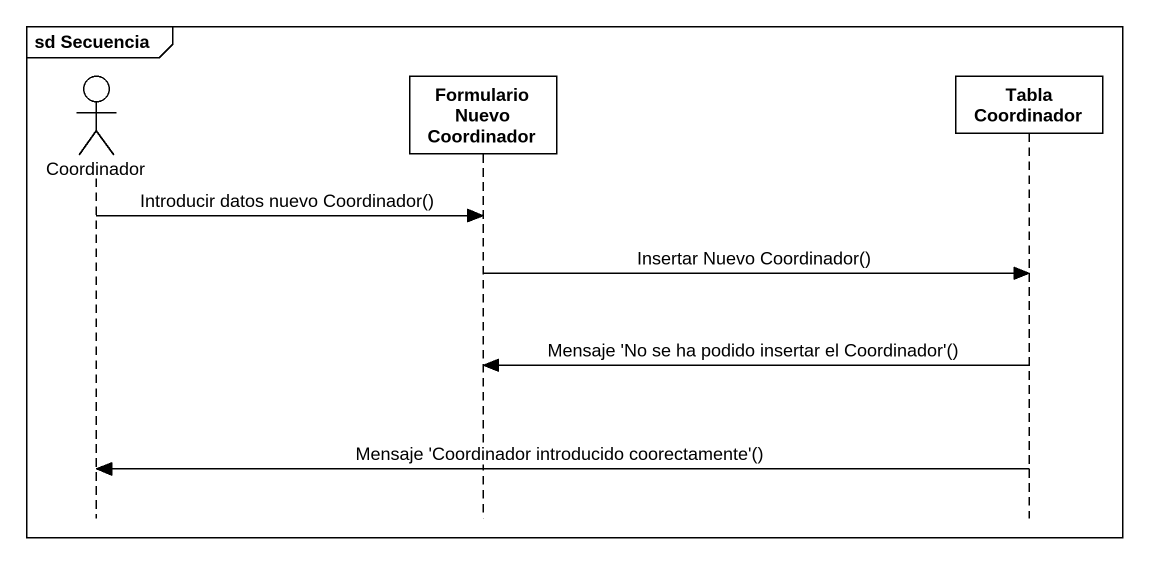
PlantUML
@startuml
mainframe sd Secuencia
hide footbox
actor Coordinador
participant "Formulario Nuevo Coordinador" as Formulario_Nuevo_Coordinador
participant "Tabla Coordinador" as Tabla_Coordinador

Coordinador -> Formulario_Nuevo_Coordinador : Introducir datos nuevo Coordinador()
Formulario_Nuevo_Coordinador -> Tabla_Coordinador : Insertar Nuevo Coordinador()
Tabla_Coordinador -> Formulario_Nuevo_Coordinador : Mensaje 'No se ha podido insertar el Coordinador'()
Tabla_Coordinador -> Coordinador : Mensaje 'Coordinador introducido coorectamente'()
@enduml
